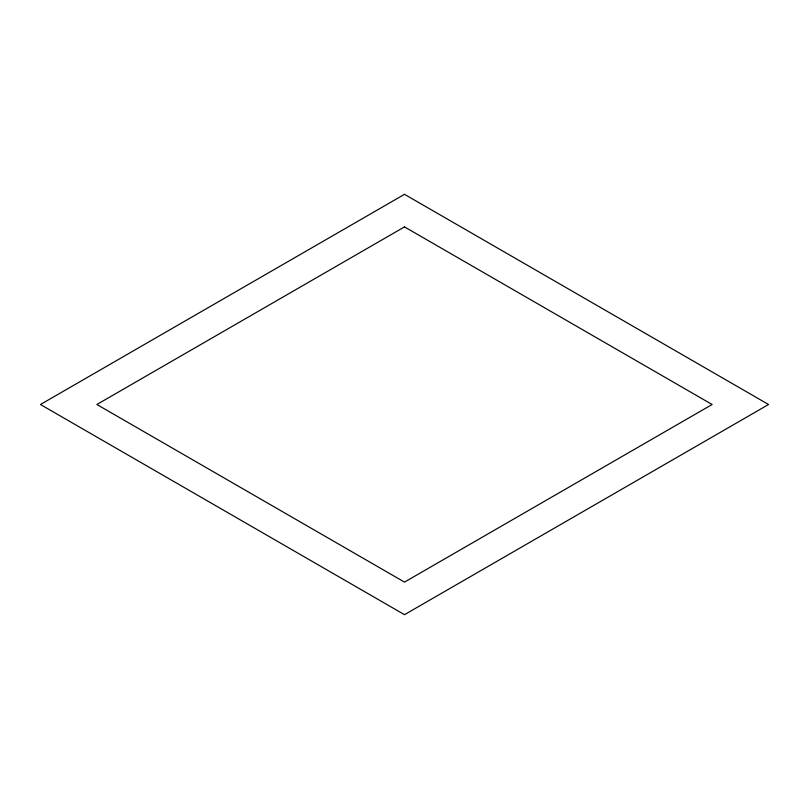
<?xml version="1.0" encoding="UTF-8"?>
<svg xmlns="http://www.w3.org/2000/svg" width="809" height="809" viewBox="0 0 809 809"><rect width="100%" height="100%" fill="white"/><g stroke="black" fill="none" stroke-linecap="round" stroke-linejoin="round"><path stroke-width="1.21" d="M404.5 194.322L40.45 404.5L404.5 614.678L768.55 404.5L404.5 194.322M404.5 226.894L96.878 404.5L404.5 582.106L712.122 404.5L404.5 226.894"/></g></svg>
